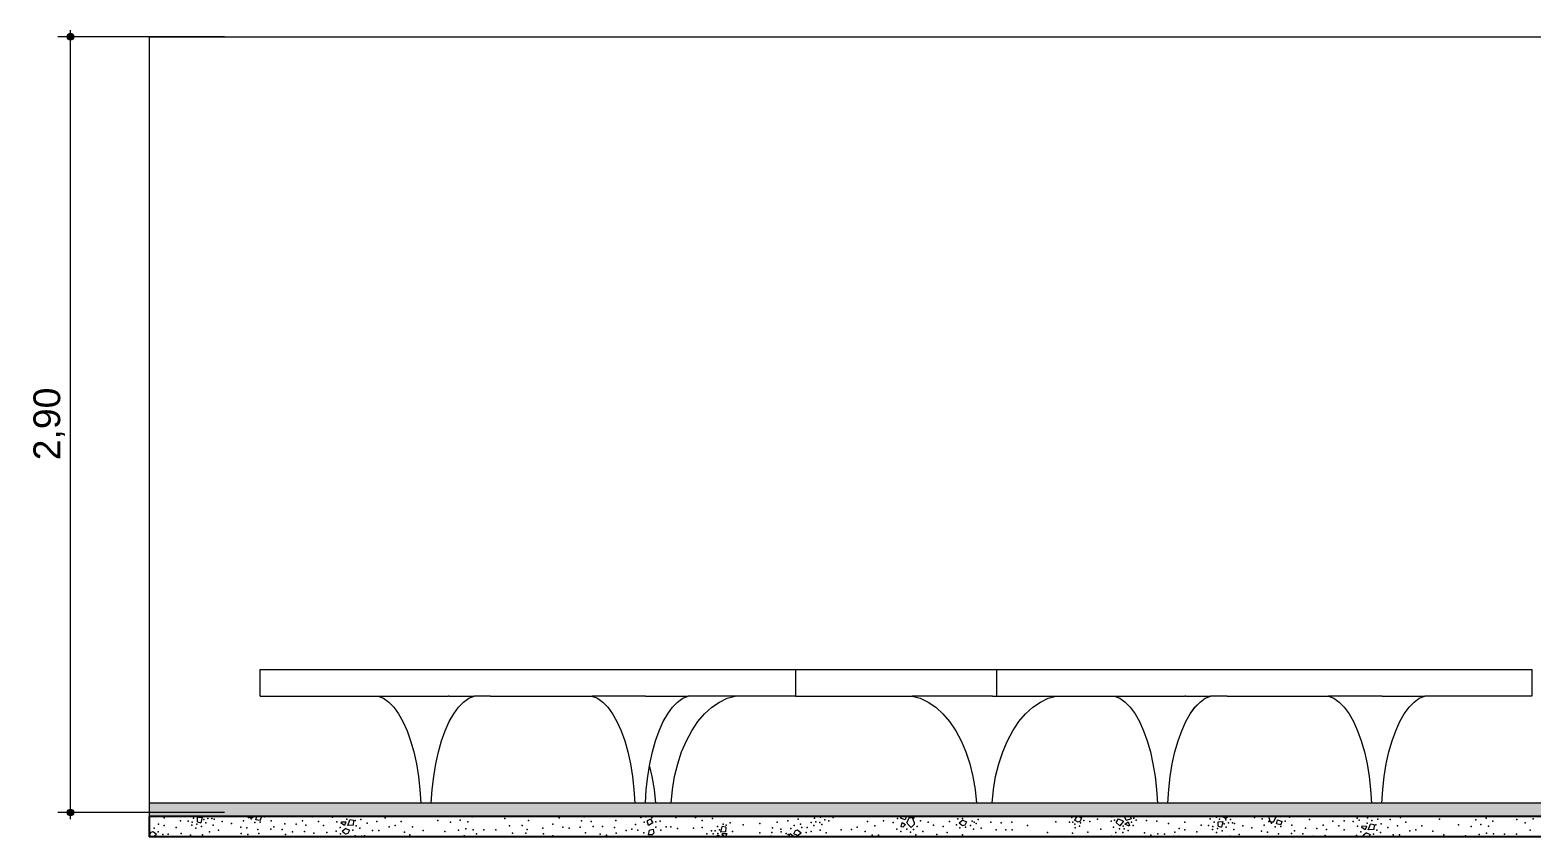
# Model space of a CAD drawing. Header units: metres. Extents: x -77 to 95, y 0 to 9.
# Drawn here: x 12.43 to 18.04, y -0.14 to 2.88 of the extents above; entities that cross this region are included whole.
import ezdxf

# ---------------------------------------------------------------- set-up
doc = ezdxf.new("R2010")
doc.units = ezdxf.units.M
doc.header["$MEASUREMENT"] = 0
doc.layers.add('COTAS EXECUTIVO.EXEC', color=7, linetype='Continuous')
doc.layers.add('LAJES.EST', color=7, linetype='Continuous')
for name, color, linetype, lineweight, true_color in [('COTAS EXECUTIVO.EXEC_Caneta_No__25', 7, 'Continuous', 13, 0x982312), ('LAJES.EST_Caneta_No__95', 7, 'Continuous', 0, 0xaeaeae), ('PAREDE CONSTRUIR_Caneta_No__95', 7, 'Continuous', 0, 0xaeaeae)]:
    doc.layers.add(name, color=color, linetype=linetype, lineweight=lineweight, true_color=true_color)
doc.layers.add('LAJES.EST_Caneta_No__241', color=7, linetype='Continuous', lineweight=13)
doc.layers.add('LAJES.EST_Caneta_No__3', color=7, linetype='Continuous', lineweight=25)
doc.styles.add('ESTILO_GERADO_1', font='arial.ttf')
doc.dimstyles.new('ESTILO_GERADO__4', dxfattribs={"dimtxt": 0.1, "dimasz": 0.0475, "dimexe": 0.18, "dimexo": 0.576106, "dimgap": 0, "dimtad": 1, "dimzin": 0, "dimdsep": 46, "dimtxsty": 'ESTILO_GERADO_1', "dimblk": 'ARROWHEAD_11', "dimblk1": 'ARROWHEAD_11', "dimblk2": 'ARROWHEAD_11', "dimcen": 0.09, "dimclrd": 256, "dimclre": 256, "dimclrt": 256, "dimadec": 0, "dimazin": 0, "dimtfac": 1, "dimtdec": 4, "dimtmove": 0, "dimatfit": 3, "dimfxl": 0, "dimtolj": 1, "dimtzin": 0, "dimarcsym": 0})

# ---------------------------------------------------------------- blocks, each defined once
blk = doc.blocks.new('*X15', base_point=(79.9763, 0))
at = {"layer": 'LAJES.EST_Caneta_No__241', "color": 7, "linetype": 'Continuous', "lineweight": 13}
for p, q in [((13.0557, -0.0855), (13.0563, -0.0688)), ((13.0557, -0.0855), (13.0687, -0.0883)), ((13.0563, -0.0688), (13.0737, -0.0677)), ((13.0737, -0.0677), (13.0687, -0.0883)), ((13.2496, -0.065), (13.2511, -0.0692)), ((13.2511, -0.0692), (13.2631, -0.0685)), ((13.2631, -0.0685), (13.2651, -0.065)), ((13.2741, -0.0769), (13.2773, -0.065)), ((13.2905, -0.0798), (13.2741, -0.0769)), ((13.2883, -0.065), (13.2951, -0.0673)), ((13.2905, -0.0798), (13.2951, -0.0673)), ((13.5934, -0.0897), (13.5947, -0.0844)), ((13.605, -0.0992), (13.5934, -0.0897)), ((13.5947, -0.0844), (13.6106, -0.0852)), ((13.6106, -0.1101), (13.5969, -0.1212)), ((13.6106, -0.0852), (13.605, -0.0992)), ((13.6106, -0.1101), (13.6239, -0.1165)), ((13.6172, -0.099), (13.6257, -0.0777)), ((13.6381, -0.0972), (13.6172, -0.099)), ((13.6387, -0.0805), (13.6257, -0.0777)), ((13.6387, -0.0805), (13.6381, -0.0972)), ((14.7486, -0.0754), (14.7365, -0.0809)), ((14.7419, -0.0988), (14.7365, -0.0809)), ((14.7581, -0.089), (14.7419, -0.0988)), ((14.7486, -0.0754), (14.7581, -0.089)), ((15.0121, -0.1232), (15.0172, -0.1026)), ((15.0302, -0.1054), (15.0172, -0.1026)), ((15.0302, -0.1054), (15.0295, -0.1221)), ((15.6865, -0.065), (15.6841, -0.0716)), ((15.701, -0.0773), (15.6841, -0.0716)), ((15.6866, -0.1032), (15.6895, -0.0875)), ((15.6917, -0.1053), (15.6866, -0.1032)), ((15.6895, -0.0875), (15.7027, -0.0951)), ((15.7027, -0.0951), (15.6917, -0.1053)), ((15.7043, -0.065), (15.701, -0.0773)), ((15.7161, -0.0704), (15.7069, -0.0863)), ((15.7112, -0.0934), (15.7069, -0.0863)), ((15.7234, -0.106), (15.7112, -0.0934)), ((15.7281, -0.0697), (15.7161, -0.0704)), ((15.735, -0.0948), (15.7234, -0.106)), ((15.7341, -0.0864), (15.7281, -0.0697)), ((15.7341, -0.0864), (15.735, -0.0948)), ((15.9166, -0.0785), (15.903, -0.0896)), ((15.9156, -0.0996), (15.903, -0.0896)), ((15.9238, -0.0976), (15.9156, -0.0996)), ((15.9166, -0.0785), (15.9299, -0.0849)), ((15.9299, -0.0849), (15.9238, -0.0976)), ((15.9267, -0.0667), (15.9271, -0.065)), ((15.9441, -0.0656), (15.9267, -0.0667)), ((15.9441, -0.065), (15.9441, -0.0656)), ((16.3428, -0.065), (16.3337, -0.0785)), ((16.3477, -0.0864), (16.3337, -0.0785)), ((16.3555, -0.0831), (16.3477, -0.0864)), ((16.3495, -0.065), (16.3596, -0.0695)), ((16.3596, -0.0695), (16.3555, -0.0831)), ((16.4891, -0.0876), (16.498, -0.0735)), ((16.4891, -0.0876), (16.5032, -0.1004)), ((16.498, -0.0735), (16.517, -0.0823)), ((16.517, -0.0823), (16.5032, -0.1004)), ((16.5274, -0.0787), (16.5204, -0.065)), ((16.5224, -0.0943), (16.5343, -0.085)), ((16.5377, -0.1009), (16.5224, -0.0943)), ((16.5274, -0.0787), (16.5456, -0.0732)), ((16.5343, -0.085), (16.5396, -0.099)), ((16.5396, -0.099), (16.5377, -0.1009)), ((16.5424, -0.065), (16.5456, -0.0732)), ((16.8705, -0.1015), (16.8711, -0.0848)), ((16.8705, -0.1015), (16.8835, -0.1043)), ((16.8711, -0.0848), (16.8885, -0.0837)), ((16.8885, -0.0837), (16.8835, -0.1043)), ((16.8853, -0.0655), (16.8855, -0.065)), ((16.8986, -0.0719), (16.8853, -0.0655)), ((16.8986, -0.0719), (16.9071, -0.065)), ((17.0599, -0.0685), (17.0595, -0.065)), ((17.0599, -0.0685), (17.0659, -0.0852)), ((17.0659, -0.0852), (17.0778, -0.0845)), ((17.0778, -0.0845), (17.0871, -0.0686)), ((17.0849, -0.065), (17.0871, -0.0686)), ((17.0889, -0.0929), (17.093, -0.0776)), ((17.1053, -0.0958), (17.0889, -0.0929)), ((17.093, -0.0776), (17.1099, -0.0833)), ((17.1045, -0.0674), (17.1003, -0.065)), ((17.1049, -0.065), (17.1045, -0.0674)), ((17.1053, -0.0958), (17.1099, -0.0833)), ((17.4082, -0.1057), (17.4095, -0.1004)), ((17.4198, -0.1152), (17.4082, -0.1057)), ((17.4095, -0.1004), (17.4254, -0.1012)), ((17.4254, -0.1012), (17.4198, -0.1152)), ((17.432, -0.115), (17.4405, -0.0937)), ((17.4535, -0.0965), (17.4405, -0.0937)), ((17.4535, -0.0965), (17.4529, -0.1132)), ((18.5634, -0.0914), (18.5513, -0.0969)), ((18.5567, -0.1148), (18.5513, -0.0969)), ((18.5729, -0.105), (18.5567, -0.1148)), ((18.5634, -0.0914), (18.5729, -0.105)), ((19.1912, -0.0668), (19.1913, -0.065)), ((19.1912, -0.0668), (19.2042, -0.0696)), ((19.2061, -0.065), (19.2042, -0.0696)), ((19.5035, -0.0751), (19.4989, -0.0876)), ((19.5157, -0.0933), (19.4989, -0.0876)), ((19.5014, -0.1192), (19.5043, -0.1036)), ((19.5035, -0.0751), (19.5199, -0.078)), ((19.5043, -0.1036), (19.5174, -0.1111)), ((19.5174, -0.1111), (19.5064, -0.1213)), ((19.5199, -0.078), (19.5157, -0.0933)), ((19.5309, -0.0864), (19.5217, -0.1024)), ((19.526, -0.1094), (19.5217, -0.1024)), ((19.5382, -0.122), (19.526, -0.1094)), ((19.5429, -0.0857), (19.5309, -0.0864)), ((19.5498, -0.1108), (19.5382, -0.122)), ((19.5489, -0.1024), (19.5429, -0.0857)), ((19.5489, -0.1024), (19.5498, -0.1108)), ((12.8761, -0.136), (12.8822, -0.1232)), ((12.8877, -0.1415), (12.8761, -0.136)), ((12.8822, -0.1232), (12.8904, -0.1212)), ((12.8904, -0.1212), (12.9031, -0.1312)), ((12.8904, -0.1415), (12.9031, -0.1312)), ((13.6096, -0.1312), (13.5969, -0.1212)), ((13.6178, -0.1292), (13.6096, -0.1312)), ((13.6239, -0.1165), (13.6178, -0.1292)), ((14.744, -0.1159), (14.7398, -0.133)), ((14.7559, -0.1334), (14.7398, -0.133)), ((14.744, -0.1159), (14.7585, -0.113)), ((14.7612, -0.1268), (14.7559, -0.1334)), ((14.7585, -0.113), (14.7612, -0.1268)), ((15.002, -0.135), (14.994, -0.1415)), ((15.002, -0.135), (15.0154, -0.1414)), ((15.0295, -0.1221), (15.0121, -0.1232)), ((15.0154, -0.1414), (15.0153, -0.1415)), ((15.0172, -0.1337), (15.0186, -0.1285)), ((15.0267, -0.1415), (15.0172, -0.1337)), ((15.0186, -0.1285), (15.0345, -0.1292)), ((15.0345, -0.1292), (15.0295, -0.1415)), ((15.2659, -0.1415), (15.2712, -0.1283)), ((15.2712, -0.1283), (15.2828, -0.1378)), ((15.2828, -0.1378), (15.2819, -0.1415)), ((15.2847, -0.1302), (15.2909, -0.1175)), ((15.2981, -0.1366), (15.2847, -0.1302)), ((15.2909, -0.1175), (15.299, -0.1154)), ((15.2981, -0.1366), (15.3117, -0.1255)), ((15.299, -0.1154), (15.3117, -0.1255)), ((16.6959, -0.1415), (16.697, -0.1393)), ((16.697, -0.1393), (16.7052, -0.1372)), ((16.7052, -0.1372), (16.7107, -0.1415)), ((17.4253, -0.1261), (17.4117, -0.1372)), ((17.4172, -0.1415), (17.4117, -0.1372)), ((17.4253, -0.1261), (17.4387, -0.1325)), ((17.4529, -0.1132), (17.432, -0.115)), ((17.4387, -0.1325), (17.4343, -0.1415)), ((18.5587, -0.1319), (18.5564, -0.1415)), ((18.5587, -0.1319), (18.5733, -0.129)), ((18.5733, -0.129), (18.5758, -0.1415)), ((18.8269, -0.1392), (18.832, -0.1186)), ((18.8443, -0.1381), (18.8269, -0.1392)), ((18.845, -0.1214), (18.832, -0.1186)), ((18.845, -0.1214), (18.8443, -0.1381)), ((19.1017, -0.1415), (19.1056, -0.1335)), ((19.1056, -0.1335), (19.1138, -0.1314)), ((19.1138, -0.1314), (19.1265, -0.1415)), ((19.1264, -0.1415), (19.1265, -0.1415)), ((19.5064, -0.1213), (19.5014, -0.1192))]:
    blk.add_line(p, q, dxfattribs=at)
for p in [(12.8943, -0.1081), (12.91, -0.0943), (12.9313, -0.0705), (12.9317, -0.0991), (12.9759, -0.1062), (12.9922, -0.0812), (13.0204, -0.083), (13.035, -0.0977), (13.0363, -0.0863), (13.0409, -0.0707), (13.0494, -0.1085), (13.0536, -0.0938), (13.0711, -0.102), (13.0791, -0.0762), (13.0865, -0.0884), (13.0946, -0.0729), (13.1091, -0.0722), (13.1144, -0.0971), (13.1179, -0.0752), (13.1483, -0.0842), (13.1826, -0.0915), (13.2178, -0.1043), (13.2284, -0.0818), (13.2404, -0.1076), (13.2459, -0.0683), (13.2559, -0.0734), (13.2696, -0.0875), (13.2903, -0.0867), (13.3063, -0.066), (13.3314, -0.0816), (13.3418, -0.1032), (13.382, -0.0926), (13.4244, -0.0941), (13.4481, -0.0817), (13.461, -0.0971), (13.4848, -0.0662), (13.5076, -0.0841), (13.527, -0.0985), (13.5611, -0.0677), (13.577, -0.0854), (13.5888, -0.1065), (13.6136, -0.0744), (13.6456, -0.0798), (13.6491, -0.1001), (13.6631, -0.1085), (13.666, -0.0765), (13.6906, -0.0904), (13.7267, -0.0833), (13.7574, -0.0705), (13.7721, -0.1032), (13.7944, -0.0984), (13.817, -0.0837), (13.8589, -0.1039), (13.9546, -0.0796), (14.0018, -0.0867), (14.0374, -0.0791), (14.0588, -0.1114), (14.0667, -0.0853), (14.0827, -0.066), (14.2042, -0.0728), (14.2225, -0.1002), (14.2689, -0.0987), (14.2929, -0.0796), (14.3461, -0.1092), (14.3837, -0.0938), (14.4076, -0.0705), (14.4211, -0.1053), (14.4454, -0.1091), (14.4858, -0.1045), (14.4915, -0.0814), (14.5017, -0.0666), (14.5278, -0.0842), (14.5351, -0.103), (14.5699, -0.1029), (14.6147, -0.1063), (14.6195, -0.0796), (14.6789, -0.112), (14.6935, -0.0951), (14.713, -0.0691), (14.7249, -0.0857), (14.732, -0.0666), (14.7536, -0.0706), (14.7685, -0.1045), (14.7687, -0.0847), (14.7849, -0.083), (14.8076, -0.1032), (14.8256, -0.1039), (14.8432, -0.0693), (14.8496, -0.1104), (14.9097, -0.1083), (14.9177, -0.0684), (14.9418, -0.1066), (14.9427, -0.0796), (14.9809, -0.0724), (14.9993, -0.1025), (15.0202, -0.094), (15.0323, -0.0971), (15.0466, -0.0884), (15.0953, -0.0962), (15.1577, -0.0915), (15.2055, -0.107), (15.2231, -0.0868), (15.2362, -0.112), (15.2624, -0.0815), (15.2734, -0.1097), (15.2863, -0.0992), (15.3016, -0.0744), (15.3104, -0.0941), (15.3148, -0.1067), (15.3342, -0.1061), (15.3492, -0.0879), (15.3592, -0.099), (15.3617, -0.0718), (15.3676, -0.0844), (15.3822, -0.0877), (15.3844, -0.0678), (15.3898, -0.0946), (15.401, -0.0773), (15.4162, -0.0816), (15.4323, -0.0683), (15.5211, -0.1047), (15.5606, -0.0837), (15.5878, -0.0996), (15.6198, -0.0811), (15.6564, -0.0869), (15.6729, -0.0729), (15.7077, -0.1121), (15.7233, -0.0655), (15.7333, -0.0706), (15.7457, -0.102), (15.7584, -0.0815), (15.7871, -0.0867), (15.8072, -0.0971), (15.8434, -0.1024), (15.8667, -0.0836), (15.8928, -0.0959), (15.8979, -0.0738), (15.9059, -0.1078), (15.9154, -0.0725), (15.9264, -0.105), (15.9446, -0.0987), (15.9509, -0.0828), (15.9564, -0.112), (15.9591, -0.0867), (15.9658, -0.0918), (15.9743, -0.0764), (15.9857, -0.1087), (16.0209, -0.0856), (16.0594, -0.089), (16.0993, -0.0861), (16.158, -0.0981), (16.264, -0.0848), (16.3153, -0.0864), (16.3242, -0.0691), (16.3271, -0.0857), (16.3352, -0.0933), (16.3361, -0.1073), (16.3524, -0.1011), (16.3568, -0.0893), (16.3688, -0.0796), (16.3913, -0.0832), (16.4203, -0.0752), (16.4708, -0.0831), (16.473, -0.0664), (16.4795, -0.1048), (16.4829, -0.0789), (16.502, -0.1114), (16.5153, -0.1013), (16.519, -0.1111), (16.5471, -0.0864), (16.5538, -0.0988), (16.5553, -0.0717), (16.5649, -0.0786), (16.6028, -0.0798), (16.6418, -0.083), (16.6852, -0.0906), (16.7248, -0.1103), (16.7461, -0.0865), (16.807, -0.0972), (16.8352, -0.099), (16.8409, -0.074), (16.8511, -0.1023), (16.8557, -0.0867), (16.8643, -0.0676), (16.8684, -0.1098), (16.8753, -0.0754), (16.8939, -0.0922), (16.8998, -0.0779), (16.9013, -0.1044), (16.9094, -0.0889), (16.9174, -0.0766), (16.9239, -0.0882), (16.9326, -0.0912), (16.9631, -0.1002), (16.9974, -0.1075), (17.0069, -0.0682), (17.0356, -0.0734), (17.0432, -0.0978), (17.0606, -0.0843), (17.0706, -0.0894), (17.0844, -0.1035), (17.1051, -0.1027), (17.1211, -0.0821), (17.1376, -0.068), (17.1462, -0.0976), (17.1968, -0.1087), (17.212, -0.0757), (17.2392, -0.1101), (17.2629, -0.0977), (17.2996, -0.0822), (17.3224, -0.1001), (17.3417, -0.081), (17.3758, -0.0837), (17.3904, -0.0718), (17.3918, -0.1014), (17.3977, -0.079), (17.4284, -0.0904), (17.4289, -0.07), (17.4456, -0.0795), (17.4604, -0.0958), (17.4683, -0.0754), (17.4808, -0.0925), (17.5054, -0.1064), (17.5136, -0.076), (17.5415, -0.0994), (17.5528, -0.0689), (17.5721, -0.0866), (17.6318, -0.0997), (17.6985, -0.0753), (17.7693, -0.0956), (17.8166, -0.1027), (17.8343, -0.078), (17.8522, -0.0951), (17.8725, -0.0708), (17.8814, -0.1013), (17.8975, -0.082), (17.9877, -0.0764), (18.019, -0.0888), (18.0478, -0.0738), (18.1077, -0.0956), (18.1531, -0.0799), (18.1985, -0.1099), (18.2224, -0.0865), (18.2662, -0.0707), (18.3063, -0.0974), (18.3165, -0.0826), (18.3426, -0.1002), (18.4343, -0.0956), (18.4798, -0.0799), (18.5082, -0.1111), (18.5278, -0.0851), (18.5397, -0.1017), (18.5467, -0.0826), (18.5624, -0.0657), (18.5684, -0.0866), (18.5827, -0.0717), (18.5835, -0.1008), (18.5997, -0.099), (18.6181, -0.0712), (18.658, -0.0854), (18.7047, -0.0744), (18.7325, -0.0844), (18.7486, -0.0651), (18.7575, -0.0956), (18.7778, -0.0713), (18.7957, -0.0884), (18.835, -0.11), (18.8607, -0.0708), (18.8614, -0.1044), (18.9101, -0.1122), (18.9725, -0.1075), (18.9943, -0.0652), (19.0379, -0.1028), (19.0579, -0.0798), (19.0772, -0.0975), (19.0885, -0.0671), (19.1164, -0.0904), (19.1252, -0.1101), (19.1639, -0.0708), (19.164, -0.1039), (19.1765, -0.0878), (19.1824, -0.1004), (19.1843, -0.0675), (19.197, -0.1037), (19.1992, -0.0838), (19.2046, -0.1106), (19.2158, -0.0933), (19.2163, -0.0729), (19.231, -0.0976), (19.2471, -0.0843), (19.2689, -0.0795), (19.3076, -0.0663), (19.3246, -0.0777), (19.3754, -0.0997), (19.3907, -0.0668), (19.4346, -0.0971), (19.4625, -0.0733), (19.4712, -0.1029), (19.4877, -0.0889), (19.5037, -0.0682), (19.5243, -0.0674), (19.5381, -0.0815), (19.5481, -0.0866), (19.5656, -0.0731), (19.5732, -0.0975), (19.6019, -0.1028), (12.9094, -0.122), (12.9262, -0.1322), (12.9461, -0.1311), (12.9952, -0.1283), (13.0297, -0.135), (13.0742, -0.1332), (13.1004, -0.1228), (13.1347, -0.1163), (13.2196, -0.1283), (13.2444, -0.1318), (13.2815, -0.1135), (13.2857, -0.1282), (13.3303, -0.1127), (13.3506, -0.1393), (13.3727, -0.1134), (13.3849, -0.1328), (13.4111, -0.1223), (13.4555, -0.1206), (13.4901, -0.1273), (13.5392, -0.1245), (13.5738, -0.1202), (13.5906, -0.1304), (13.637, -0.1157), (13.6448, -0.1368), (13.669, -0.1383), (13.6804, -0.1373), (13.7104, -0.1174), (13.734, -0.1175), (13.8103, -0.1405), (13.8297, -0.1234), (13.8499, -0.1334), (13.8995, -0.1175), (13.9807, -0.1217), (14.0311, -0.1167), (14.0528, -0.1379), (14.0857, -0.1143), (14.0986, -0.1293), (14.1267, -0.1147), (14.1713, -0.1147), (14.2339, -0.1273), (14.2827, -0.1273), (14.2887, -0.1141), (14.3487, -0.1296), (14.3845, -0.1374), (14.5067, -0.1261), (14.5606, -0.1317), (14.585, -0.1354), (14.6212, -0.1278), (14.6576, -0.1168), (14.7023, -0.1166), (14.7244, -0.1262), (14.7783, -0.1392), (14.7874, -0.1166), (14.8529, -0.1402), (14.8889, -0.1393), (14.96, -0.1296), (14.9768, -0.1187), (14.9833, -0.1303), (14.9912, -0.118), (15.0009, -0.129), (15.0068, -0.1147), (15.0364, -0.1393), (15.0561, -0.1213), (15.0978, -0.1401), (15.1581, -0.1256), (15.1984, -0.1385), (15.2024, -0.1248), (15.238, -0.1229), (15.2556, -0.1283), (15.2637, -0.1323), (15.3168, -0.1413), (15.331, -0.1244), (15.3496, -0.1205), (15.3686, -0.1413), (15.3834, -0.1161), (15.4057, -0.1261), (15.4621, -0.1154), (15.4792, -0.1414), (15.5009, -0.1139), (15.5519, -0.1215), (15.5773, -0.1349), (15.6014, -0.1347), (15.67, -0.1125), (15.6853, -0.1209), (15.6938, -0.1407), (15.721, -0.1235), (15.7317, -0.1135), (15.7403, -0.134), (15.7668, -0.1211), (15.8196, -0.1326), (15.8584, -0.1249), (15.9156, -0.1341), (16.0412, -0.1151), (16.0767, -0.1145), (16.1005, -0.1143), (16.2333, -0.1246), (16.3264, -0.1268), (16.3841, -0.123), (16.432, -0.1126), (16.4723, -0.1382), (16.4888, -0.1253), (16.5147, -0.1243), (16.534, -0.1168), (16.5952, -0.1261), (16.6196, -0.1342), (16.6458, -0.1301), (16.67, -0.1316), (16.709, -0.1242), (16.7242, -0.138), (16.7465, -0.1151), (16.7906, -0.1222), (16.8498, -0.1137), (16.8642, -0.1245), (16.8859, -0.118), (16.9151, -0.1388), (16.9292, -0.1131), (16.9495, -0.1323), (17.0326, -0.1203), (17.0552, -0.1237), (17.0962, -0.1295), (17.1451, -0.1287), (17.1566, -0.1192), (17.1875, -0.1295), (17.2259, -0.1383), (17.2703, -0.1366), (17.2757, -0.1131), (17.3418, -0.1145), (17.3539, -0.1405), (17.3886, -0.1362), (17.4036, -0.1225), (17.4518, -0.1317), (17.4639, -0.1162), (17.4779, -0.1246), (17.5252, -0.1334), (17.5487, -0.1335), (17.5869, -0.1192), (17.6092, -0.1145), (17.6445, -0.1394), (17.6737, -0.1199), (17.7143, -0.1335), (17.7955, -0.1377), (17.8459, -0.1327), (17.8735, -0.1275), (17.9004, -0.1303), (17.9415, -0.1307), (17.9861, -0.1308), (18.0373, -0.1162), (18.0837, -0.1147), (18.1035, -0.1301), (18.1609, -0.1252), (18.2358, -0.1213), (18.2602, -0.1251), (18.3006, -0.1205), (18.3498, -0.119), (18.3847, -0.1189), (18.4295, -0.1223), (18.4724, -0.1328), (18.4937, -0.1281), (18.5171, -0.1326), (18.5833, -0.1205), (18.6021, -0.1326), (18.6223, -0.1192), (18.6404, -0.1199), (18.6644, -0.1264), (18.7245, -0.1243), (18.7566, -0.1226), (18.7915, -0.1347), (18.806, -0.134), (18.8141, -0.1185), (18.8216, -0.1307), (18.847, -0.1131), (18.8709, -0.1373), (19.0172, -0.1408), (19.0202, -0.123), (19.051, -0.128), (19.0528, -0.1389), (19.0882, -0.1257), (19.1011, -0.1152), (19.1296, -0.1227), (19.1458, -0.1405), (19.149, -0.1221), (19.1644, -0.1365), (19.174, -0.115), (19.1982, -0.1322), (19.2769, -0.1314), (19.3157, -0.1299), (19.3359, -0.1207), (19.3667, -0.1375), (19.4026, -0.1156), (19.4848, -0.1285), (19.5001, -0.1369), (19.5225, -0.1281), (19.5358, -0.1395), (19.5465, -0.1295), (19.5605, -0.1181), (19.5816, -0.1371), (19.622, -0.1131), (19.6582, -0.1184), (19.6732, -0.1409)]:
    blk.add_point(p, dxfattribs=at)
blk = doc.blocks.new('*D20', base_point=(79.9763, 0))
at = {"layer": 'COTAS EXECUTIVO.EXEC_Caneta_No__25', "linetype": 'Continuous', "lineweight": 13, "true_color": 0x982312}
for points in [[(12.5687, 2.85), (12.5696, 2.8452), (12.5723, 2.8412), (12.5764, 2.8385), (12.5812, 2.8375), (12.586, 2.8385), (12.59, 2.8412), (12.5927, 2.8452), (12.5937, 2.85), (12.5927, 2.8548), (12.59, 2.8588), (12.586, 2.8615), (12.5812, 2.8625), (12.5764, 2.8615), (12.5723, 2.8588), (12.5696, 2.8548)], [(12.5687, -0.05), (12.5696, -0.0548), (12.5723, -0.0588), (12.5764, -0.0615), (12.5812, -0.0625), (12.586, -0.0615), (12.59, -0.0588), (12.5927, -0.0548), (12.5937, -0.05), (12.5927, -0.0452), (12.59, -0.0412), (12.586, -0.0385), (12.5812, -0.0375), (12.5764, -0.0385), (12.5723, -0.0412), (12.5696, -0.0452)]]:
    blk.add_hatch(color=24, dxfattribs=at).paths.add_polyline_path(points)
at = {"layer": 'COTAS EXECUTIVO.EXEC_Caneta_No__25', "color": 24, "linetype": 'Continuous', "lineweight": 13, "true_color": 0x982312}
for p, q in [((12.5812, 2.8625), (12.5812, 2.875)), ((12.5687, 2.85), (12.5343, 2.85)), ((12.5812, -0.0375), (12.5812, 2.8375)), ((13.1573, 2.85), (12.5937, 2.85)), ((12.5687, -0.05), (12.5343, -0.05)), ((13.1573, -0.05), (12.5937, -0.05)), ((12.5812, -0.075), (12.5812, -0.0625))]:
    blk.add_line(p, q, dxfattribs=at)
for centre in [(12.5812, 2.85), (12.5812, -0.05)]:
    blk.add_circle(centre, 0.0125, dxfattribs=at)
at = {"layer": 'COTAS EXECUTIVO.EXEC_Caneta_No__25', "color": 24, "lineweight": 13, "true_color": 0x982312, "insert": (12.5612, 1.2665), "char_height": 0.1, "attachment_point": 7, "rotation": 90, "style": 'ESTILO_GERADO_1'}
blk.add_mtext('\\A1;{\\pql;\\fArial|b0|i0|c0|p0;\\W1.000000;2,90}', dxfattribs=at)
blk = doc.blocks.new('ARROWHEAD_11')
at = {"color": 0, "linetype": 'Continuous', "lineweight": 0}
blk.add_line((0, 0), (-1, 0), dxfattribs=at)
at = {"color": 0, "linetype": 'Continuous', "lineweight": 0, "const_width": 0.25, "flags": 128}
blk.add_lwpolyline([(-0.125, 0, 1), (0.125, 0, 1)], format="xyb", close=True, dxfattribs=at)

msp = doc.modelspace()

# ---------------------------------------------------------------- hatches: boundary and pattern name
at = {"layer": 'LAJES.EST_Caneta_No__95', "linetype": 'Continuous', "lineweight": 0, "true_color": 0xaeaeae}
msp.add_hatch(color=253, dxfattribs=at).paths.add_polyline_path([(12.8747, -0.065), (19.6757, -0.065), (19.6757, -0.015), (12.8747, -0.015)])

# ---------------------------------------------------------------- linework, layer by layer
at = {"layer": 'LAJES.EST_Caneta_No__241', "color": 7, "linetype": 'Continuous', "lineweight": 13}
for p, q in [((13.2907, 0.385), (13.2907, 0.485)), ((13.2907, 0.485), (15.1307, 0.485)), ((15.1307, 0.485), (15.2907, 0.485)), ((15.2907, 0.485), (15.2907, 0.385)), ((15.2907, 0.485), (16.0438, 0.485)), ((16.0438, 0.385), (16.0438, 0.485)), ((16.0438, 0.485), (17.8838, 0.485)), ((17.8838, 0.485), (18.0438, 0.485)), ((18.0438, 0.485), (18.0438, 0.385)), ((13.2907, 0.385), (13.7307, 0.385)), ((13.7307, 0.385), (13.9307, 0.385)), ((13.7307, 0.385), (13.7508, 0.3768)), ((13.7508, 0.3768), (13.7705, 0.3629)), ((13.7705, 0.3629), (13.7893, 0.3436)), ((13.7893, 0.3436), (13.8072, 0.3191)), ((13.9307, 0.385), (13.989, 0.385)), ((13.989, 0.385), (13.9934, 0.385)), ((13.9966, 0.385), (13.9934, 0.385)), ((13.9966, 0.385), (14.0272, 0.385)), ((14.0134, 0.3191), (14.0313, 0.3436)), ((14.0272, 0.385), (14.0315, 0.385)), ((14.0313, 0.3436), (14.0501, 0.3629)), ((14.0315, 0.385), (14.0898, 0.385)), ((14.0501, 0.3629), (14.0697, 0.3768)), ((14.0697, 0.3768), (14.0898, 0.385)), ((14.1515, 0.385), (14.0898, 0.385)), ((14.1515, 0.385), (14.2246, 0.385)), ((14.2246, 0.385), (14.5307, 0.385)), ((14.5273, 0.385), (14.5376, 0.3822)), ((14.7307, 0.385), (14.5307, 0.385)), ((14.5307, 0.385), (14.5508, 0.3768)), ((14.5508, 0.3768), (14.5705, 0.3629)), ((14.5705, 0.3629), (14.5893, 0.3436)), ((14.5893, 0.3436), (14.6072, 0.3191)), ((14.7307, 0.385), (14.789, 0.385)), ((14.789, 0.385), (14.7934, 0.385)), ((14.7934, 0.385), (14.8272, 0.385)), ((14.8134, 0.3191), (14.8313, 0.3436)), ((14.8272, 0.385), (14.8315, 0.385)), ((14.8313, 0.3436), (14.8501, 0.3629)), ((14.8315, 0.385), (14.8898, 0.385)), ((14.8501, 0.3629), (14.8697, 0.3768)), ((14.8697, 0.3768), (14.8898, 0.385)), ((14.8907, 0.385), (14.8898, 0.385)), ((14.9515, 0.385), (14.8907, 0.385)), ((14.9513, 0.3191), (14.9781, 0.3436)), ((14.9814, 0.385), (14.9515, 0.385)), ((14.9781, 0.3436), (15.0064, 0.3629)), ((15.0707, 0.385), (14.9814, 0.385)), ((15.0064, 0.3629), (15.0358, 0.3768)), ((15.0358, 0.3768), (15.066, 0.385)), ((15.1307, 0.385), (15.0707, 0.385)), ((15.2907, 0.385), (15.1307, 0.385)), ((15.2907, 0.385), (15.7273, 0.385)), ((16.0273, 0.385), (15.7273, 0.385)), ((15.7273, 0.385), (15.7575, 0.3768)), ((15.7575, 0.3768), (15.7869, 0.3629)), ((15.7869, 0.3629), (15.8152, 0.3436)), ((15.8152, 0.3436), (15.842, 0.3191)), ((16.0273, 0.385), (16.0438, 0.385)), ((16.0438, 0.385), (16.4838, 0.385)), ((16.1513, 0.3191), (16.1781, 0.3436)), ((16.1781, 0.3436), (16.2064, 0.3629)), ((16.2064, 0.3629), (16.2358, 0.3768)), ((16.2358, 0.3768), (16.266, 0.385)), ((16.4838, 0.385), (16.6838, 0.385)), ((16.4838, 0.385), (16.5039, 0.3768)), ((16.5039, 0.3768), (16.5235, 0.3629)), ((16.5235, 0.3629), (16.5424, 0.3436)), ((16.5424, 0.3436), (16.5603, 0.3191)), ((16.6838, 0.385), (16.7421, 0.385)), ((16.7421, 0.385), (16.7465, 0.385)), ((16.7497, 0.385), (16.7465, 0.385)), ((16.7497, 0.385), (16.7803, 0.385)), ((16.7665, 0.3191), (16.7843, 0.3436)), ((16.7803, 0.385), (16.7846, 0.385)), ((16.7843, 0.3436), (16.8032, 0.3629)), ((16.7846, 0.385), (16.8429, 0.385)), ((16.8032, 0.3629), (16.8228, 0.3768)), ((16.8228, 0.3768), (16.8429, 0.385)), ((16.9046, 0.385), (16.8429, 0.385)), ((16.9046, 0.385), (16.9777, 0.385)), ((16.9777, 0.385), (17.2838, 0.385)), ((17.4838, 0.385), (17.2838, 0.385)), ((17.2838, 0.385), (17.3039, 0.3768)), ((17.3039, 0.3768), (17.3235, 0.3629)), ((17.3235, 0.3629), (17.3424, 0.3436)), ((17.3424, 0.3436), (17.3603, 0.3191)), ((17.4838, 0.385), (17.5421, 0.385)), ((17.5421, 0.385), (17.5465, 0.385)), ((17.5465, 0.385), (17.5803, 0.385)), ((17.5665, 0.3191), (17.5843, 0.3436)), ((17.5803, 0.385), (17.5846, 0.385)), ((17.5843, 0.3436), (17.6032, 0.3629)), ((17.5846, 0.385), (17.6429, 0.385)), ((17.6032, 0.3629), (17.6228, 0.3768)), ((17.6228, 0.3768), (17.6429, 0.385)), ((17.6438, 0.385), (17.6429, 0.385)), ((17.7046, 0.385), (17.6438, 0.385)), ((17.7345, 0.385), (17.7046, 0.385)), ((17.8238, 0.385), (17.7345, 0.385)), ((17.8838, 0.385), (17.8238, 0.385)), ((18.0438, 0.385), (17.8838, 0.385)), ((13.8072, 0.3191), (13.8238, 0.2896)), ((13.8238, 0.2896), (13.839, 0.2557)), ((13.9815, 0.2557), (13.9968, 0.2896)), ((13.9968, 0.2896), (14.0134, 0.3191)), ((14.6072, 0.3191), (14.6238, 0.2896)), ((14.6238, 0.2896), (14.639, 0.2557)), ((14.7815, 0.2557), (14.7968, 0.2896)), ((14.7968, 0.2896), (14.8134, 0.3191)), ((14.9035, 0.2557), (14.9264, 0.2896)), ((14.9264, 0.2896), (14.9513, 0.3191)), ((15.842, 0.3191), (15.8669, 0.2896)), ((15.8669, 0.2896), (15.8898, 0.2557)), ((16.1035, 0.2557), (16.1264, 0.2896)), ((16.1264, 0.2896), (16.1513, 0.3191)), ((16.5603, 0.3191), (16.5769, 0.2896)), ((16.5769, 0.2896), (16.5921, 0.2557)), ((16.7346, 0.2557), (16.7498, 0.2896)), ((16.7498, 0.2896), (16.7665, 0.3191)), ((17.3603, 0.3191), (17.3769, 0.2896)), ((17.3769, 0.2896), (17.3921, 0.2557)), ((17.5346, 0.2557), (17.5498, 0.2896)), ((17.5498, 0.2896), (17.5665, 0.3191)), ((13.839, 0.2557), (13.8526, 0.2177)), ((13.968, 0.2177), (13.9815, 0.2557)), ((14.639, 0.2557), (14.6526, 0.2177)), ((14.768, 0.2177), (14.7815, 0.2557)), ((14.8832, 0.2177), (14.9035, 0.2557)), ((15.8898, 0.2557), (15.9101, 0.2177)), ((16.0832, 0.2177), (16.1035, 0.2557)), ((16.5921, 0.2557), (16.6057, 0.2177)), ((16.7211, 0.2177), (16.7346, 0.2557)), ((17.3921, 0.2557), (17.4057, 0.2177)), ((17.5211, 0.2177), (17.5346, 0.2557)), ((13.8526, 0.2177), (13.8644, 0.1761)), ((13.8644, 0.1761), (13.8742, 0.1314)), ((13.9464, 0.1314), (13.9562, 0.1761)), ((13.9562, 0.1761), (13.968, 0.2177)), ((14.6526, 0.2177), (14.6644, 0.1761)), ((14.6644, 0.1761), (14.6742, 0.1314)), ((14.7464, 0.1314), (14.7562, 0.1761)), ((14.7562, 0.1761), (14.768, 0.2177)), ((14.8508, 0.1314), (14.8655, 0.1761)), ((14.8655, 0.1761), (14.8832, 0.2177)), ((15.9101, 0.2177), (15.9278, 0.1761)), ((15.9278, 0.1761), (15.9425, 0.1314)), ((16.0508, 0.1314), (16.0655, 0.1761)), ((16.0655, 0.1761), (16.0832, 0.2177)), ((16.6057, 0.2177), (16.6175, 0.1761)), ((16.6175, 0.1761), (16.6273, 0.1314)), ((16.6995, 0.1314), (16.7093, 0.1761)), ((16.7093, 0.1761), (16.7211, 0.2177)), ((17.4057, 0.2177), (17.4175, 0.1761)), ((17.4175, 0.1761), (17.4273, 0.1314)), ((17.4995, 0.1314), (17.5093, 0.1761)), ((17.5093, 0.1761), (17.5211, 0.2177)), ((13.8742, 0.1314), (13.8819, 0.0843)), ((13.9387, 0.0843), (13.9464, 0.1314)), ((14.6742, 0.1314), (14.6819, 0.0843)), ((14.7387, 0.0843), (14.7464, 0.1314)), ((14.7448, 0.1219), (14.7541, 0.0843)), ((14.8392, 0.0843), (14.8508, 0.1314)), ((15.9425, 0.1314), (15.9541, 0.0843)), ((16.0392, 0.0843), (16.0508, 0.1314)), ((16.6273, 0.1314), (16.635, 0.0843)), ((16.6918, 0.0843), (16.6995, 0.1314)), ((17.4273, 0.1314), (17.435, 0.0843)), ((17.4918, 0.0843), (17.4995, 0.1314)), ((13.8819, 0.0843), (13.8874, 0.0353)), ((13.9331, 0.0353), (13.9387, 0.0843)), ((14.6819, 0.0843), (14.6874, 0.0353)), ((14.7331, 0.0353), (14.7387, 0.0843)), ((14.7541, 0.0843), (14.7624, 0.0353)), ((14.8309, 0.0353), (14.8392, 0.0843)), ((15.9541, 0.0843), (15.9624, 0.0353)), ((16.0309, 0.0353), (16.0392, 0.0843)), ((16.635, 0.0843), (16.6405, 0.0353)), ((16.6862, 0.0353), (16.6918, 0.0843)), ((17.435, 0.0843), (17.4405, 0.0353)), ((17.4862, 0.0353), (17.4918, 0.0843)), ((13.8874, 0.0353), (13.8907, -0.015)), ((13.9298, -0.015), (13.9331, 0.0353)), ((14.6874, 0.0353), (14.6907, -0.015)), ((14.7298, -0.015), (14.7331, 0.0353)), ((14.7624, 0.0353), (14.7673, -0.015)), ((14.826, -0.015), (14.8309, 0.0353)), ((15.9624, 0.0353), (15.9673, -0.015)), ((16.026, -0.015), (16.0309, 0.0353)), ((16.6405, 0.0353), (16.6438, -0.015)), ((16.6829, -0.015), (16.6862, 0.0353)), ((17.4405, 0.0353), (17.4438, -0.015)), ((17.4829, -0.015), (17.4862, 0.0353)), ((12.8747, -0.015), (12.8747, -0.065)), ((19.6757, -0.015), (12.8747, -0.015))]:
    msp.add_line(p, q, dxfattribs=at)
at = {"layer": 'LAJES.EST_Caneta_No__3', "color": 7, "linetype": 'Continuous', "lineweight": 25}
for p, q in [((12.8747, -0.065), (12.8747, -0.1415)), ((19.6757, -0.065), (12.8747, -0.065)), ((19.6757, -0.1415), (12.8747, -0.1415))]:
    msp.add_line(p, q, dxfattribs=at)
at = {"layer": 'LAJES.EST_Caneta_No__95', "color": 253, "linetype": 'Continuous', "lineweight": 0, "true_color": 0xaeaeae}
for p, q in [((14.0134, 0.3191), (14.0313, 0.3436)), ((14.0313, 0.3436), (14.0501, 0.3629)), ((14.0501, 0.3629), (14.0698, 0.3768)), ((14.0698, 0.3768), (14.0899, 0.385)), ((16.7665, 0.3191), (16.7844, 0.3436)), ((16.7844, 0.3436), (16.8032, 0.3629)), ((16.8032, 0.3629), (16.8228, 0.3768)), ((16.8228, 0.3768), (16.843, 0.385)), ((17.5665, 0.3191), (17.5844, 0.3436)), ((17.5844, 0.3436), (17.6032, 0.3629)), ((17.6032, 0.3629), (17.6228, 0.3768)), ((17.6228, 0.3768), (17.643, 0.385)), ((13.9816, 0.2557), (13.9968, 0.2896)), ((13.9968, 0.2896), (14.0134, 0.3191)), ((16.7347, 0.2557), (16.7499, 0.2896)), ((16.7499, 0.2896), (16.7665, 0.3191)), ((17.5347, 0.2557), (17.5499, 0.2896)), ((17.5499, 0.2896), (17.5665, 0.3191)), ((13.968, 0.2177), (13.9816, 0.2557)), ((16.7211, 0.2177), (16.7347, 0.2557)), ((17.5211, 0.2177), (17.5347, 0.2557)), ((13.9464, 0.1314), (13.9562, 0.1761)), ((13.9562, 0.1761), (13.968, 0.2177)), ((16.6995, 0.1314), (16.7093, 0.1761)), ((16.7093, 0.1761), (16.7211, 0.2177)), ((17.4995, 0.1314), (17.5093, 0.1761)), ((17.5093, 0.1761), (17.5211, 0.2177)), ((13.9387, 0.0843), (13.9464, 0.1314)), ((14.7387, 0.0843), (14.7448, 0.1218)), ((16.6918, 0.0843), (16.6995, 0.1314)), ((17.4918, 0.0843), (17.4995, 0.1314)), ((13.9332, 0.0353), (13.9387, 0.0843)), ((14.7332, 0.0353), (14.7387, 0.0843)), ((16.6863, 0.0353), (16.6918, 0.0843)), ((17.4863, 0.0353), (17.4918, 0.0843)), ((13.9299, -0.015), (13.9332, 0.0353)), ((14.7299, -0.015), (14.7332, 0.0353)), ((16.683, -0.015), (16.6863, 0.0353)), ((17.483, -0.015), (17.4863, 0.0353))]:
    msp.add_line(p, q, dxfattribs=at)
at = {"layer": 'PAREDE CONSTRUIR_Caneta_No__95', "color": 253, "linetype": 'Continuous', "lineweight": 0, "true_color": 0xaeaeae}
for q in [(19.6757, 2.85), (12.8747, -0.015)]:
    msp.add_line((12.8747, 2.85), q, dxfattribs=at)

# ---------------------------------------------------------------- block references
at = {"layer": 'LAJES.EST', "lineweight": 0}
msp.add_blockref('*X15', (79.9763, 0), dxfattribs=at)

# ---------------------------------------------------------------- dimensions: what is measured, and where the dimension line sits
at = {"layer": 'COTAS EXECUTIVO.EXEC', "color": 24, "linetype": 'Continuous', "lineweight": 13, "true_color": 0x982312}
dim = msp.add_linear_dim(base=(12.5812, 2.85), p1=(13.0064, -0.05), p2=(13.2037, 2.85), angle=90, dimstyle='ESTILO_GERADO__4', dxfattribs=at)
dim.commit()
dim.dimension.update_dxf_attribs({"geometry": '*D20', "text_midpoint": (12.5112, 1.396), "dimtype": 160, "text_rotation": 90})

doc.saveas('drawing.dxf')
